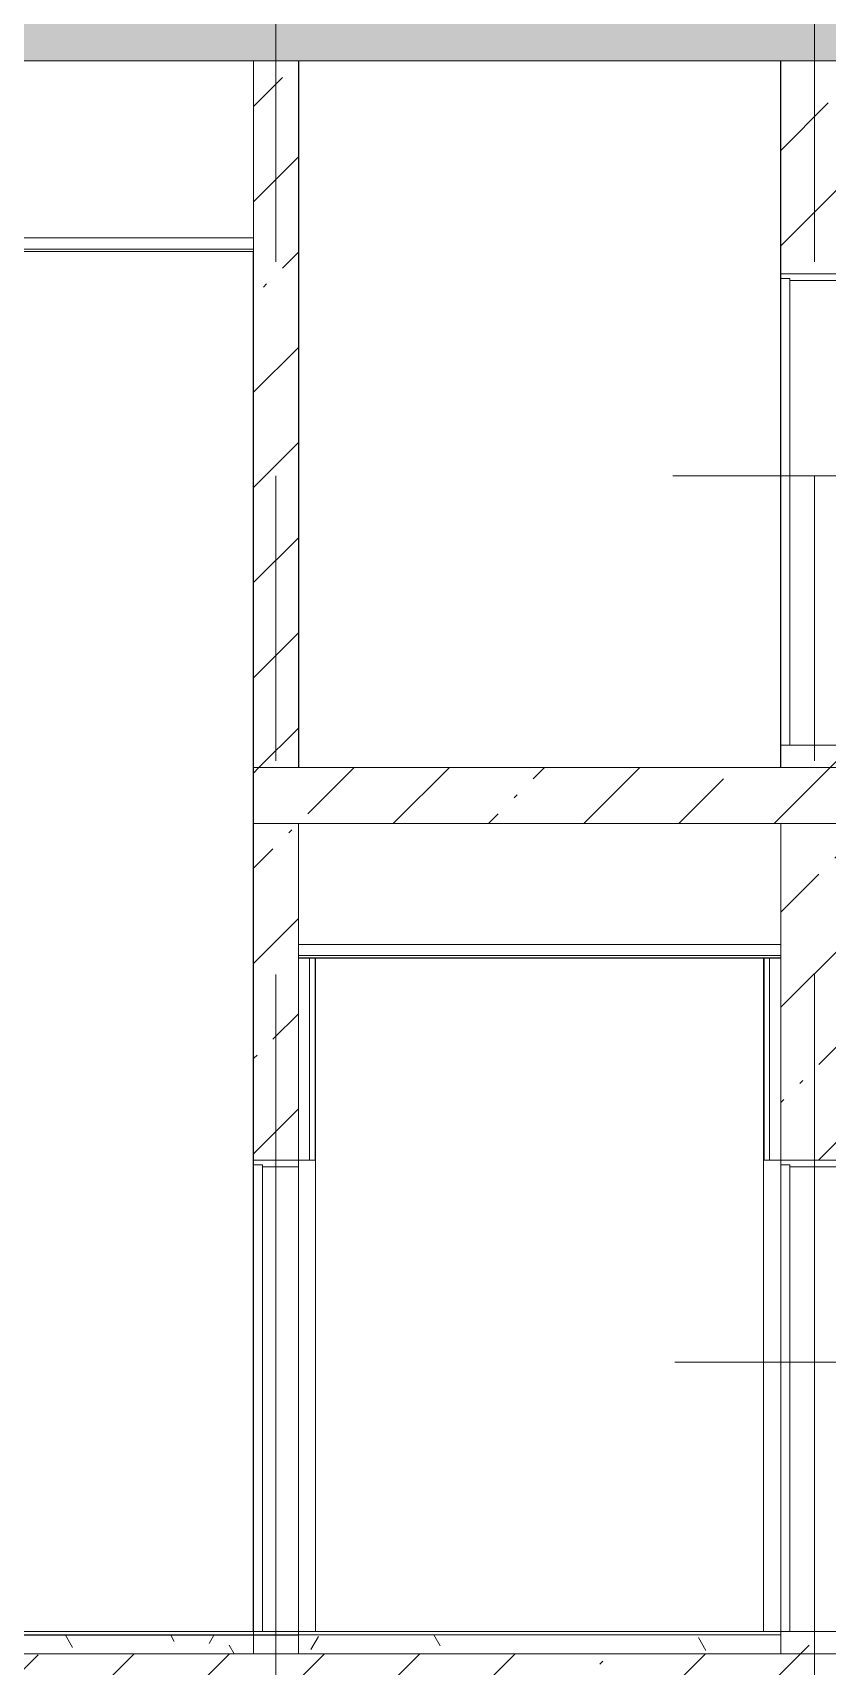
# Model space of a CAD drawing. Header units: millimetres. Extents: x -39507 to 33074, y -24219 to 30962.
# Drawn here: x -16967 to -13426, y 5095 to 12375 of the extents above; entities that cross this region are included whole.
import ezdxf

# ---------------------------------------------------------------- set-up
doc = ezdxf.new("R2010")
doc.units = ezdxf.units.MM
doc.linetypes.add('Осевые', pattern=[6350, 1270, -952.5, 3175, -952.5])
for name, color, linetype, lineweight in [('Высотные отметки', 7, 'Continuous', 9), ('Двери', 7, 'Continuous', 9), ('Каркас_Импост', 7, 'Continuous', 9), ('Общие ребра', 7, 'Continuous', 9), ('Отделка 1 _4_-1', 7, 'Continuous', 9), ('Отделка 2 _5_-1', 7, 'Continuous', 9), ('Панель', 7, 'Continuous', 9), ('Перекрытия', 7, 'Continuous', 9), ('Стены', 7, 'Continuous', 9), ('Структура _1_', 7, 'Continuous', 18), ('Термическая_воздушная прослойка _3_-1', 7, 'Continuous', 9), ('Штриховка разреза-2', 7, 'Continuous', 9)]:
    doc.layers.add(name, color=color, linetype=linetype, lineweight=lineweight)
doc.layers.add('Оси-3', color=7, linetype='Осевые', lineweight=9, true_color=0xaaaaaa)
pattern_1 = [(45, (-2885.9, 6475), (-424.264, 424.264), [600, -100, 20, -100]), (45, (-2885.9, 6899), (-424.264, 424.264), [])]
pattern_2 = [(0, (-2885.9, 6475), (812.8, 203.2), [67.056, -542.544, 67.056, -542.544, -3251.2]), (0, (-2885.9, 6475), (812.8, 203.2), [-1219.2, 67.056, -1152.144, 67.056, -542.544, -1422.4]), (0, (-2885.9, 6475), (812.8, 203.2), [-3048, 67.056, -339.344, 67.056, -948.944]), (120, (-2581.1, 6576.6), (-582.3764, 602.3054), [67.056, -542.544, 67.056, -3793.744]), (120, (-2581.1, 6576.6), (-582.3764, 602.3054), [-676.656, -542.544, 67.056, -1152.144, -2032]), (120, (-2581.1, 6576.6), (-582.3764, 602.3054), [-2438.4, 67.056, -542.544, 67.056, -1355.344]), (120, (-2581.1, 6576.6), (-582.3764, 602.3054), [-3115.056, -339.344, 67.056, -948.944]), (240, (-2479.5, 6983), (-230.4236, -805.5054), [67.056, -542.544, 67.056, -542.544, -3251.2]), (240, (-2479.5, 6983), (-230.4236, -805.5054), [-1219.2, 67.056, -1152.144, 67.056, -542.544, -1422.4]), (240, (-2479.5, 6983), (-230.4236, -805.5054), [-3048, 67.056, -339.344, 67.056, -948.944])]

# ---------------------------------------------------------------- blocks, each defined once
blk = doc.blocks.new('Дверь - Однопольная - ДВ13__21х10-8184595-Разрез 2-2')
at = {"layer": 'Каркас_Импост'}
for p, q in [((-15782.9, 7350), (-15982.9, 7350)), ((-15982.9, 7350), (-15982.9, 7330)), ((-15982.9, 7330), (-15942.9, 7330)), ((-15942.9, 7330), (-15982.9, 7330)), ((-15982.9, 5250), (-15982.9, 7330)), ((-15942.9, 7330), (-15942.9, 7320)), ((-15942.9, 5250), (-15942.9, 7330)), ((-15942.9, 7320), (-15782.9, 7320)), ((-15782.9, 7320), (-15942.9, 7320)), ((-15942.9, 5250), (-15942.9, 7320)), ((-15782.9, 7320), (-15782.9, 7350)), ((-15782.9, 7320), (-15782.9, 5250)), ((-15942.9, 5250), (-15982.9, 5250)), ((-15782.9, 5250), (-15942.9, 5250))]:
    blk.add_line(p, q, dxfattribs=at)
at = {"layer": 'Панель'}
for p, q in [((-15942.9, 7329), (-15982.9, 7329)), ((-15982.9, 7329), (-15982.9, 5250)), ((-15942.9, 5250), (-15942.9, 7329)), ((-15982.9, 5250), (-15942.9, 5250))]:
    blk.add_line(p, q, dxfattribs=at)
blk = doc.blocks.new('Дверь - Однопольная - ДВ13__21х10-8184594-Разрез 2-2')
at = {"layer": 'Каркас_Импост'}
for p, q in [((-13332.9, 7350), (-13632.9, 7350)), ((-13632.9, 7350), (-13632.9, 7330)), ((-13632.9, 7330), (-13592.9, 7330)), ((-13592.9, 7330), (-13632.9, 7330)), ((-13632.9, 5250), (-13632.9, 7330)), ((-13592.9, 7330), (-13592.9, 7320)), ((-13592.9, 5250), (-13592.9, 7330)), ((-13592.9, 7320), (-13332.9, 7320)), ((-13332.9, 7320), (-13592.9, 7320)), ((-13592.9, 5250), (-13592.9, 7320)), ((-13332.9, 7320), (-13332.9, 7350)), ((-13332.9, 7320), (-13332.9, 5250)), ((-13592.9, 5250), (-13632.9, 5250)), ((-13332.9, 5250), (-13592.9, 5250))]:
    blk.add_line(p, q, dxfattribs=at)
at = {"layer": 'Панель'}
for p, q in [((-13592.9, 7329), (-13632.9, 7329)), ((-13632.9, 7329), (-13632.9, 5250)), ((-13592.9, 5250), (-13592.9, 7329)), ((-13632.9, 5250), (-13592.9, 5250))]:
    blk.add_line(p, q, dxfattribs=at)
blk = doc.blocks.new('Дверь - Однопольная - ДВ11__21х9-6808150-Разрез 2-2')
at = {"layer": 'Каркас_Импост'}
for p, q in [((-13332.9, 11300), (-13632.9, 11300)), ((-13632.9, 11300), (-13632.9, 11280)), ((-13332.9, 11270), (-13332.9, 11300)), ((-13632.9, 11280), (-13592.9, 11280)), ((-13592.9, 11280), (-13632.9, 11280)), ((-13632.9, 9200), (-13632.9, 11280)), ((-13592.9, 11280), (-13592.9, 11270)), ((-13592.9, 9200), (-13592.9, 11280)), ((-13592.9, 11270), (-13332.9, 11270)), ((-13332.9, 11270), (-13592.9, 11270)), ((-13592.9, 9200), (-13592.9, 11270)), ((-13332.9, 11270), (-13332.9, 9200)), ((-13592.9, 9200), (-13632.9, 9200)), ((-13332.9, 9200), (-13592.9, 9200))]:
    blk.add_line(p, q, dxfattribs=at)
at = {"layer": 'Панель'}
for p, q in [((-13592.9, 11279), (-13632.9, 11279)), ((-13632.9, 11279), (-13632.9, 9200)), ((-13592.9, 9200), (-13592.9, 11279)), ((-13632.9, 9200), (-13592.9, 9200))]:
    blk.add_line(p, q, dxfattribs=at)
blk = doc.blocks.new('Высотные отметки - Высотная отметка - Стрелка-4455449-Разрез 2-2')
at = {"layer": 'Высотные отметки'}
blk.add_hatch(color=256, dxfattribs=at).paths.add_polyline_path([(-36565.6, -5267.2), (-36098.4, -5734.3), (-35631.2, -5267.2), (-35498.4, -5400), (-36098.4, -6000), (-36698.4, -5400)], flags=0)
for p, q in [((-36098.4, -4800), (-39098.4, -4800)), ((-36098.4, -6000), (-36098.4, -4800)), ((-36565.6, -5267.2), (-36698.4, -5400)), ((-36098.4, -5734.3), (-36565.6, -5267.2)), ((-35631.2, -5267.2), (-36098.4, -5734.3)), ((-35498.4, -5400), (-35631.2, -5267.2)), ((-36698.4, -5400), (-36098.4, -6000)), ((-36098.4, -6000), (-35498.4, -5400)), ((-35002.8, -6000), (-36395.1, -6000))]:
    blk.add_line(p, q, dxfattribs=at)

msp = doc.modelspace()

# ---------------------------------------------------------------- hatches: boundary and pattern name
at = {"layer": 'Штриховка разреза-2'}
h = msp.add_hatch(dxfattribs=at)
h.set_pattern_fill('FP_2', color=256, style=0, pattern_type=2)
h.set_pattern_definition(pattern_1)
h.paths.add_polyline_path([(25717.1, 12250), (25717.1, 12500), (23567.1, 12500), (23567.1, 12250), (25702.9, 12250)], flags=0)
h.paths.add_polyline_path([(-31382.9, 12250), (-29332.9, 12250), (-29332.9, 12500), (-31682.9, 12500), (-31682.9, 12250)], flags=0)
h.paths.add_polyline_path([(-21832.9, 12250), (16067.1, 12250), (16067.1, 12500), (-21832.9, 12500)], flags=0)
h = msp.add_hatch(dxfattribs=at)
h.set_pattern_fill('FP_2', color=256, style=0, pattern_type=2)
h.set_pattern_definition(pattern_1)
h.paths.add_polyline_path([(-15782.9, 5150), (-15782.9, 5250), (-15982.9, 5250), (-15982.9, 5150)], flags=0)
h.paths.add_polyline_path([(-15982.9, 7350), (-15782.9, 7350), (-15782.9, 8850), (-15982.9, 8850), (-15982.9, 8137.4)], flags=0)
h.paths.add_polyline_path([(-15982.9, 9100), (-15782.9, 9100), (-15782.9, 12250), (-15982.9, 12250), (-15982.9, 9889.9)], flags=0)
h = msp.add_hatch(dxfattribs=at)
h.set_pattern_fill('FP_2', color=256, style=0, pattern_type=2)
h.set_pattern_definition(pattern_1)
h.paths.add_polyline_path([(-13332.9, 5150), (-13332.9, 5250), (-13632.9, 5250), (-13632.9, 5150), (-13423, 5150)], flags=0)
h.paths.add_polyline_path([(-13332.9, 7350), (-13332.9, 8850), (-13632.9, 8850), (-13632.9, 7350)], flags=0)
h.paths.add_polyline_path([(-13423, 9100), (-13332.9, 9100), (-13332.9, 9200), (-13632.9, 9200), (-13632.9, 9100)], flags=0)
h.paths.add_polyline_path([(-13423, 11300), (-13332.9, 11300), (-13332.9, 12250), (-13632.9, 12250), (-13632.9, 11300)], flags=0)
h = msp.add_hatch(dxfattribs=at)
h.set_pattern_fill('FP_2', color=256, style=0, pattern_type=2)
h.set_pattern_definition(pattern_1)
h.paths.add_polyline_path([(-15982.9, 8850), (-10721.4, 8850), (-10721.4, 9100), (-15982.9, 9100)], flags=0)
h = msp.add_hatch(dxfattribs=at)
h.set_pattern_fill('FP_3', color=256, style=0, pattern_type=2)
h.set_pattern_definition(pattern_2)
h.paths.add_polyline_path([(-16825.3, 5150), (-15782.9, 5150), (-15782.9, 5233), (-17852.9, 5233), (-17852.9, 5150)], flags=0)
h = msp.add_hatch(dxfattribs=at)
h.set_pattern_fill('FP_3', color=256, style=0, pattern_type=2)
h.set_pattern_definition(pattern_2)
h.paths.add_polyline_path([(-14557.1, 5150), (-13632.9, 5150), (-13632.9, 5235), (-15782.9, 5235), (-15782.9, 5150)], flags=0)
h = msp.add_hatch(dxfattribs=at)
h.set_pattern_fill('FP_2', color=256, style=0, pattern_type=2)
h.set_pattern_definition(pattern_1)
h.paths.add_polyline_path([(-17870.4, 4900), (-10721.4, 4900), (-10721.4, 5150), (-17882.9, 5150), (-17882.9, 5050), (-17870.4, 5050)], flags=0)
h.paths.add_polyline_path([(3588.2, 4900), (16067.1, 4900), (16067.1, 5150), (3355.7, 5150), (3355.7, 4900)], flags=0)

# ---------------------------------------------------------------- linework, layer by layer
at = {"layer": 'Общие ребра'}
for p, q in [((-13632.9, 12250), (-13632.9, 11300)), ((-15982.9, 11400), (-15982.9, 9100)), ((-13632.9, 9200), (-13632.9, 9100)), ((-15982.9, 8850), (-15982.9, 7350)), ((-13632.9, 8262), (-15782.9, 8262)), ((-15732.9, 8250), (-15732.9, 7350)), ((-15707.9, 8250), (-15707.9, 7350)), ((-13707.9, 7350), (-13707.9, 8250)), ((-13682.9, 7350), (-13682.9, 8250)), ((-15782.9, 5235), (-17852.9, 5235))]:
    msp.add_line(p, q, dxfattribs=at)
at = {"layer": 'Оси-3'}
for p, q in [((-15882.9, -22619.5), (-15882.9, 29000)), ((-13482.9, -22619.5), (-13482.9, 29000))]:
    msp.add_line(p, q, dxfattribs=at)
at = {"layer": 'Отделка 1 _4_-1'}
for p, q in [((-19232.9, 11400), (-15982.9, 11400)), ((-15982.9, 11400), (-15982.9, 11410)), ((-15782.9, 8252), (-15782.9, 8250)), ((-15782.9, 8250), (-13632.9, 8250)), ((-15707.9, 8250), (-15732.9, 8250)), ((-13682.9, 8250), (-13707.9, 8250)), ((-13632.9, 8250), (-13632.9, 8252)), ((-15732.9, 7350), (-15707.9, 7350)), ((-13707.9, 7350), (-13682.9, 7350)), ((-15782.9, 5250), (-17852.9, 5250)), ((-15782.9, 5235), (-15782.9, 5250)), ((-15782.9, 5233), (-15782.9, 5235))]:
    msp.add_line(p, q, dxfattribs=at)
at = {"layer": 'Отделка 2 _5_-1'}
for p, q in [((-15705.9, 8250), (-15707.9, 8250)), ((-15705.9, 7350), (-15705.9, 8250)), ((-13707.9, 8250), (-13709.9, 8250)), ((-13709.9, 8250), (-13709.9, 7350)), ((-15707.9, 7350), (-15705.9, 7350)), ((-13709.9, 7350), (-13707.9, 7350)), ((-13632.9, 5250), (-15782.9, 5250)), ((-15782.9, 5250), (-15782.9, 5235)), ((-13632.9, 5235), (-13632.9, 5250))]:
    msp.add_line(p, q, dxfattribs=at)
at = {"layer": 'Перекрытия'}
for p, q in [((-15732.9, 12250), (-19032.9, 12250)), ((2717.1, 12250), (-15732.9, 12250)), ((-15982.9, 9100), (-15982.9, 8850)), ((-13632.9, 5250), (-13332.9, 5250)), ((-13332.9, 5150), (-17852.9, 5150))]:
    msp.add_line(p, q, dxfattribs=at)
at = {"layer": 'Стены'}
for p, q in [((-15982.9, 12250), (-19802.9, 12250)), ((-10082.9, 12250), (-18367.9, 12250)), ((-13632.9, 12250), (-15782.9, 12250)), ((-13634.9, 12250), (-15780.9, 12250)), ((-15780.9, 12250), (-15780.9, 9100)), ((2717.1, 12250), (-15730.9, 12250)), ((-13634.9, 9100), (-13634.9, 12250)), ((-13632.9, 9100), (-13632.9, 12250)), ((-15984.9, 11400), (-19802.9, 11400)), ((-15984.9, 5250), (-15984.9, 11400)), ((-13632.9, 11300), (-13332.9, 11300)), ((-13632.9, 9200), (-13332.9, 9200)), ((-15984.9, 9100), (-10982.9, 9100)), ((-15782.9, 9100), (-13632.9, 9100)), ((-15780.9, 9100), (-13634.9, 9100)), ((-10782.9, 8850), (-15984.9, 8850)), ((-13632.9, 8850), (-15782.9, 8850)), ((-13632.9, 5150), (-13632.9, 8850)), ((-13709.9, 8250), (-15705.9, 8250)), ((-15982.9, 7350), (-15782.9, 7350)), ((-15782.9, 7350), (-15705.9, 7350)), ((-15705.9, 7350), (-15705.9, 5260)), ((-13709.9, 7350), (-13632.9, 7350)), ((-13709.9, 5260), (-13709.9, 7350)), ((-13632.9, 7350), (-13332.9, 7350)), ((-17852.9, 5250), (-15984.9, 5250)), ((-15982.9, 5250), (-15782.9, 5250)), ((-15705.9, 5250), (-15782.9, 5250)), ((-15705.9, 5260), (-15705.9, 5250)), ((-15705.9, 5250), (-13709.9, 5250)), ((-13709.9, 5250), (-13709.9, 5260)), ((-13632.9, 5250), (-13709.9, 5250)), ((-13632.9, 5250), (-13332.9, 5250)), ((-17852.9, 5150), (-10982.9, 5150)), ((-17852.9, 5150), (-15982.9, 5150)), ((-15782.9, 5150), (-13632.9, 5150))]:
    msp.add_line(p, q, dxfattribs=at)
at = {"layer": 'Структура _1_'}
for p, q in [((-21632.9, 12250), (-15982.9, 12250)), ((-15982.9, 12250), (-15982.9, 11400)), ((-15782.9, 9100), (-15782.9, 12250)), ((-15782.9, 12250), (-13632.9, 12250)), ((-15982.9, 11460), (-19232.9, 11460)), ((-15982.9, 11410), (-15982.9, 11460)), ((-15982.9, 11410), (-19232.9, 11410)), ((-13632.9, 11300), (-13332.9, 11300)), ((-13332.9, 9200), (-13632.9, 9200)), ((-15982.9, 9100), (-15982.9, 8850)), ((-13632.9, 9100), (-15782.9, 9100)), ((-15782.9, 8250), (-15782.9, 8850)), ((-15782.9, 8850), (-13632.9, 8850)), ((-13632.9, 8850), (-13632.9, 8250)), ((-13632.9, 8312), (-15782.9, 8312)), ((-15782.9, 8312), (-15782.9, 8262)), ((-13632.9, 8262), (-13632.9, 8312)), ((-15782.9, 8262), (-15782.9, 8252)), ((-13632.9, 8252), (-15782.9, 8252)), ((-15782.9, 7350), (-15782.9, 8250)), ((-15782.9, 8250), (-15782.9, 7350)), ((-13632.9, 8252), (-13632.9, 8262)), ((-13632.9, 8250), (-13632.9, 7350)), ((-13632.9, 7350), (-13632.9, 8250)), ((-15982.9, 7350), (-15782.9, 7350)), ((-13632.9, 7350), (-13332.9, 7350)), ((-15982.9, 5250), (-15982.9, 5150)), ((-15782.9, 5250), (-15982.9, 5250)), ((-15782.9, 5150), (-15782.9, 5250)), ((-13632.9, 5250), (-13632.9, 5150)), ((-13332.9, 5250), (-13632.9, 5250)), ((-15782.9, 5233), (-17852.9, 5233)), ((-15782.9, 5235), (-15782.9, 5150)), ((-13632.9, 5235), (-15782.9, 5235)), ((-15782.9, 5150), (-15782.9, 5233)), ((-13632.9, 5150), (-13632.9, 5235)), ((-15982.9, 5150), (-17882.9, 5150)), ((-17852.9, 5150), (-15782.9, 5150)), ((-13632.9, 5150), (-15782.9, 5150)), ((-15782.9, 5150), (-13632.9, 5150))]:
    msp.add_line(p, q, dxfattribs=at)
at = {"layer": 'Термическая_воздушная прослойка _3_-1'}
for p, q in [((-15732.9, 8250), (-15782.9, 8250)), ((-13632.9, 8250), (-13682.9, 8250)), ((-15782.9, 7350), (-15732.9, 7350)), ((-13682.9, 7350), (-13632.9, 7350))]:
    msp.add_line(p, q, dxfattribs=at)

# ---------------------------------------------------------------- block references
at = {"layer": 'Высотные отметки'}
for p in [(24984.3, 15200), (24993.6, 11250)]:
    msp.add_blockref('Высотные отметки - Высотная отметка - Стрелка-4455449-Разрез 2-2', p, dxfattribs=at)
at = {"layer": 'Двери'}
for name in ['Дверь - Однопольная - ДВ11__21х9-6808150-Разрез 2-2', 'Дверь - Однопольная - ДВ13__21х10-8184595-Разрез 2-2', 'Дверь - Однопольная - ДВ13__21х10-8184594-Разрез 2-2']:
    msp.add_blockref(name, (0, 0), dxfattribs=at)

doc.saveas('drawing.dxf')
